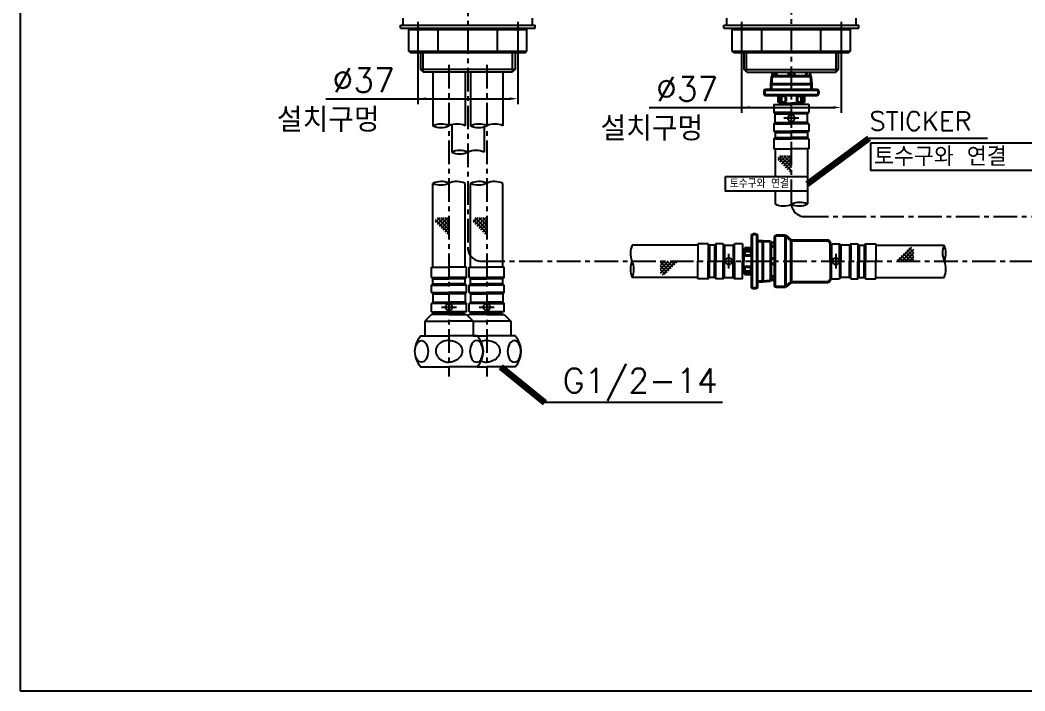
# Model space of a CAD drawing. Extents: x 50 to 890, y 50 to 1238.
# Drawn here: x 50 to 422.7, y 644 to 892.9 of the extents above; entities that cross this region are included whole.
import ezdxf
from ezdxf.enums import TextEntityAlignment as Align

# ---------------------------------------------------------------- set-up
doc = ezdxf.new("R2010")
doc.units = 0
doc.header["$LTSCALE"] = 7
doc.header["$MEASUREMENT"] = 0
doc.linetypes.add('CENTER', pattern=[2, 1.25, -0.25, 0.25, -0.25])
doc.layers.get('0').update_dxf_attribs({"color": 2, "linetype": 'CONTINUOUS'})
for name, color, linetype in [('CL', 1, 'CENTER'), ('D', 2, 'CONTINUOUS'), ('DWG', 7, 'CONTINUOUS')]:
    doc.layers.add(name, color=color, linetype=linetype)
doc.styles.add('GHS', font='ROMANS', dxfattribs={"bigfont": 'GHS'})
doc.dimstyles.new('STANDARD$7', dxfattribs={"dimtxt": 3.5, "dimasz": 3, "dimexe": 1, "dimexo": 0.0625, "dimgap": 1, "dimtad": 1, "dimdec": 4, "dimzin": 0, "dimdsep": 46, "dimtxsty": 'GHS', "dimcen": 1, "dimclrt": 2, "dimadec": 0, "dimazin": 0, "dimtfac": 1, "dimtdec": 4, "dimtofl": 0, "dimtmove": 0, "dimatfit": 3, "dimfxl": 0, "dimtolj": 1, "dimtzin": 0, "dimarcsym": 0})

# ---------------------------------------------------------------- blocks, each defined once
blk = doc.blocks.new('BORDER')
for p, q in [((0, 1), (0, 0)), ((0, 0), (1, 0))]:
    blk.add_line(p, q)

msp = doc.modelspace()

# ---------------------------------------------------------------- linework, layer by layer
at = {"color": 7, "linetype": 'Continuous'}
for p, q in [((191.07, 889.88), (191.07, 891.08)), ((191.07, 891.08), (241.07, 891.08)), ((192.07, 891.08), (192.07, 893.58)), ((240.07, 891.08), (240.07, 893.58)), ((241.07, 889.88), (241.07, 891.08)), ((311.07, 891.08), (361.07, 891.08)), ((311.07, 889.88), (311.07, 891.08)), ((312.07, 891.08), (312.07, 893.58)), ((360.07, 891.08), (360.07, 893.58)), ((361.07, 889.88), (361.07, 891.08)), ((191.07, 889.88), (241.07, 889.88)), ((194.71, 889.88), (194.13, 889.38)), ((194.13, 881.38), (194.13, 889.38)), ((194.13, 889.38), (238.01, 889.38)), ((205.39, 889.88), (205.1, 889.38)), ((205.1, 881.38), (205.1, 889.38)), ((226.75, 889.88), (227.04, 889.38)), ((227.04, 881.38), (227.04, 889.38)), ((237.44, 889.88), (238.01, 889.38)), ((238.01, 881.38), (238.01, 889.38)), ((311.07, 889.88), (361.07, 889.88)), ((314.71, 889.88), (314.13, 889.38)), ((314.13, 889.38), (358.01, 889.38)), ((314.13, 881.38), (314.13, 889.38)), ((325.39, 889.88), (325.1, 889.38)), ((325.1, 881.38), (325.1, 889.38)), ((346.75, 889.88), (347.04, 889.38)), ((347.04, 881.38), (347.04, 889.38)), ((357.44, 889.88), (358.01, 889.38)), ((358.01, 881.38), (358.01, 889.38)), ((194.71, 880.88), (194.13, 881.38)), ((194.13, 881.38), (238.01, 881.38)), ((194.71, 880.88), (237.44, 880.88)), ((198.57, 880.88), (198.57, 874.58)), ((205.39, 880.88), (205.1, 881.38)), ((226.75, 880.88), (227.04, 881.38)), ((233.57, 880.88), (233.57, 874.58)), ((237.44, 880.88), (238.01, 881.38)), ((314.13, 881.38), (358.01, 881.38)), ((314.71, 880.88), (314.13, 881.38)), ((314.71, 880.88), (357.44, 880.88)), ((318.57, 874.58), (318.57, 880.88)), ((325.39, 880.88), (325.1, 881.38)), ((346.75, 880.88), (347.04, 881.38)), ((353.57, 874.58), (353.57, 880.88)), ((357.44, 880.88), (358.01, 881.38)), ((198.57, 874.58), (199.57, 873.58)), ((233.57, 874.58), (198.57, 874.58)), ((232.57, 873.58), (199.57, 873.58)), ((233.57, 874.58), (232.57, 873.58)), ((318.57, 874.58), (353.57, 874.58)), ((319.57, 873.58), (318.57, 874.58)), ((319.57, 873.58), (352.57, 873.58)), ((352.57, 873.58), (353.57, 874.58))]:
    msp.add_line(p, q, dxfattribs=at)
at = {"color": 2}
for p, q in [((331.11, 840.97), (332.87, 842.72)), ((331.7, 842.72), (336.07, 838.35)), ((331.82, 840.26), (334.28, 842.72)), ((332.53, 839.55), (335.7, 842.72)), ((333.12, 842.72), (336.07, 839.76)), ((334.53, 842.72), (336.07, 841.18)), ((335.95, 842.72), (336.07, 842.59)), ((331, 842.01), (336.07, 836.93)), ((333.24, 838.85), (336.07, 841.68)), ((333.94, 838.14), (336.07, 840.27)), ((334.65, 837.43), (336.07, 838.85)), ((335.36, 836.72), (336.07, 837.44)), ((204, 818.93), (209.07, 813.85)), ((204.11, 817.88), (205.87, 819.63)), ((204.7, 819.63), (209.07, 815.26)), ((204.82, 817.18), (207.28, 819.63)), ((205.53, 816.47), (208.7, 819.63)), ((206.12, 819.63), (209.07, 816.68)), ((206.24, 815.76), (209.07, 818.6)), ((206.94, 815.05), (209.07, 817.18)), ((207.53, 819.63), (209.07, 818.09)), ((208.95, 819.63), (209.07, 819.51)), ((218, 818.93), (223.07, 813.85)), ((218.11, 817.88), (219.87, 819.63)), ((218.7, 819.63), (223.07, 815.26)), ((218.82, 817.18), (221.28, 819.63)), ((219.53, 816.47), (222.7, 819.63)), ((220.12, 819.63), (223.07, 816.68)), ((220.24, 815.76), (223.07, 818.6)), ((220.94, 815.05), (223.07, 817.18)), ((221.53, 819.63), (223.07, 818.09)), ((222.95, 819.63), (223.07, 819.51)), ((207.65, 814.35), (209.07, 815.77)), ((208.36, 813.64), (209.07, 814.36)), ((221.65, 814.35), (223.07, 815.77)), ((222.36, 813.64), (223.07, 814.36)), ((380.68, 808.51), (375.6, 803.43)), ((376.81, 805.56), (378.94, 803.43)), ((381.39, 807.8), (377.02, 803.43)), ((377.52, 806.27), (380.35, 803.43)), ((378.22, 806.98), (381.39, 803.81)), ((381.39, 806.39), (378.43, 803.43)), ((378.93, 807.68), (381.39, 805.22)), ((379.64, 808.39), (381.39, 806.64)), ((287.58, 799.06), (291.95, 803.43)), ((287.58, 801.89), (289.13, 803.43)), ((287.58, 803.3), (287.71, 803.43)), ((287.58, 800.48), (290.54, 803.43)), ((290.75, 799.89), (287.58, 803.05)), ((290.04, 799.18), (287.58, 801.64)), ((288.29, 798.35), (293.37, 803.43)), ((291.46, 800.59), (288.62, 803.43)), ((292.16, 801.3), (290.03, 803.43)), ((292.87, 802.01), (291.45, 803.43)), ((293.58, 802.72), (292.86, 803.43)), ((375.39, 804.15), (376.11, 803.43)), ((376.1, 804.86), (377.52, 803.43)), ((381.39, 804.97), (379.85, 803.43)), ((381.39, 803.56), (381.26, 803.43)), ((289.34, 798.47), (287.58, 800.23))]:
    msp.add_line(p, q, dxfattribs=at)
at = {"color": 2, "linetype": 'Continuous'}
for centre, radius, start, end in [((206.1, 846.98), 7.37, 66.1725, 114.2454), ((206.05, 860.43), 7.37, 246.1725, 294.2454), ((212.1, 846.87), 7.48, 66.5742, 113.8437), ((220.1, 846.98), 7.37, 66.1725, 114.2454), ((220.05, 860.43), 7.37, 246.1725, 294.2454), ((226.1, 846.87), 7.48, 66.5742, 113.8437), ((213.1, 837.16), 7.37, 66.1725, 114.2454), ((213.05, 850.62), 7.37, 246.1725, 294.2454), ((219.1, 837.06), 7.48, 66.5742, 113.8437), ((206.21, 825.64), 7.37, 67.1441, 115.2076), ((205.94, 839.1), 7.37, 247.1441, 295.2076), ((211.94, 825.64), 7.37, 64.7924, 112.8559), ((220.21, 825.64), 7.37, 67.1441, 115.2076), ((219.94, 839.1), 7.37, 247.1441, 295.2076), ((225.94, 825.64), 7.37, 64.7924, 112.8559), ((333.21, 831.35), 7.37, 244.7924, 292.8559), ((339.21, 817.89), 7.37, 67.1441, 115.2076), ((338.94, 831.35), 7.37, 247.1441, 295.2076), ((283.74, 806.29), 7.37, 154.7924, 202.8559), ((399.49, 806.57), 7.37, 157.1441, 205.2076), ((386.03, 806.29), 7.37, 337.1441, 25.2076), ((283.74, 800.57), 7.37, 157.1441, 205.2076), ((270.28, 800.29), 7.37, 337.1441, 25.2076), ((386.03, 800.57), 7.37, 334.7924, 22.8559)]:
    msp.add_arc(centre, radius, start, end, dxfattribs=at)
at = {"layer": 'CL'}
for p, q in [((336.07, 824.99), (336.07, 1074.25)), ((216.07, 1001.15), (216.07, 808.43)), ((209.07, 876.25), (209.07, 760.69)), ((223.07, 876.25), (223.07, 760.69)), ((338.82, 856.49), (333.32, 856.49)), ((341.07, 819.99), (444.07, 819.99)), ((312.84, 800.68), (312.84, 806.18)), ((352.57, 806.18), (352.57, 800.68)), ((221.07, 803.43), (451.07, 803.43)), ((206.32, 786.37), (211.82, 786.37)), ((220.32, 786.37), (225.82, 786.37))]:
    msp.add_line(p, q, dxfattribs=at)
for centre in [(341.07, 824.99), (221.07, 808.43)]:
    msp.add_arc(centre, 5, 180, 270, dxfattribs=at)
at = {"layer": 'D'}
for p, q in [((197.57, 892.25), (197.57, 861.74)), ((234.57, 892.25), (234.57, 861.74)), ((317.57, 892.25), (317.57, 858.49)), ((354.57, 892.25), (354.57, 858.49)), ((199.47, 873.68), (199.47, 880.88)), ((232.67, 873.68), (232.67, 880.88)), ((319.47, 873.68), (319.47, 880.88)), ((352.67, 873.68), (352.67, 880.88)), ((163.38, 863.74), (231.57, 863.74)), ((283.38, 860.49), (351.57, 860.49)), ((364.92, 849.07), (408.76, 849.07)), ((310.57, 750.96), (244.59, 750.96))]:
    msp.add_line(p, q, dxfattribs=at)
msp.add_lwpolyline([(365.55, 847.42), (431.73, 847.42), (431.73, 837.07), (365.55, 837.07)], close=True, dxfattribs=at)
for points in [[(200.57, 864.24), (200.57, 863.24), (197.57, 863.74)], [(231.57, 864.24), (231.57, 863.24), (234.57, 863.74)], [(320.57, 860.99), (320.57, 859.99), (317.57, 860.49)], [(351.57, 860.99), (351.57, 859.99), (354.57, 860.49)]]:
    msp.add_solid(points, dxfattribs=at)
at = {"layer": 'DWG'}
for p, q in [((203.07, 873.58), (203.07, 853.69)), ((215.07, 873.58), (215.07, 853.69)), ((217.07, 873.58), (217.07, 853.69)), ((229.07, 873.58), (229.07, 853.69)), ((229.07, 873.58), (229.07, 853.69)), ((331.57, 864.83), (331.57, 865.08)), ((340.57, 864.83), (340.57, 865.08)), ((329.57, 861.58), (329.57, 858.58)), ((329.57, 861.58), (336.07, 861.58)), ((331.87, 862.08), (336.07, 862.08)), ((332.07, 862.08), (332.07, 861.58)), ((340.27, 862.08), (336.07, 862.08)), ((342.57, 861.58), (336.07, 861.58)), ((340.07, 862.08), (340.07, 861.58)), ((342.57, 861.58), (342.57, 858.58)), ((330.07, 858.08), (329.57, 858.58)), ((336.07, 858.58), (329.57, 858.58)), ((330.07, 854.9), (330.07, 858.08)), ((330.07, 858.08), (336.07, 858.08)), ((336.07, 858.58), (342.57, 858.58)), ((342.07, 858.08), (336.07, 858.08)), ((342.07, 858.08), (342.57, 858.58)), ((342.07, 854.9), (342.07, 858.08)), ((210.07, 854.07), (210.07, 843.88)), ((329.57, 854.4), (330.07, 854.9)), ((329.57, 854.4), (336.07, 854.4)), ((329.57, 854.4), (329.57, 851.75)), ((330.07, 854.9), (336.07, 854.9)), ((342.07, 854.9), (336.07, 854.9)), ((342.57, 854.4), (336.07, 854.4)), ((342.57, 854.4), (342.07, 854.9)), ((342.57, 854.4), (342.57, 851.75)), ((222.07, 853.35), (222.07, 843.88)), ((222.07, 853.35), (222.07, 843.88)), ((329.57, 851.75), (336.07, 851.75)), ((329.57, 851.75), (330.07, 851.25)), ((330.07, 851.25), (336.07, 851.25)), ((330.07, 851.25), (330.07, 849.4)), ((342.57, 851.75), (336.07, 851.75)), ((342.07, 851.25), (336.07, 851.25)), ((342.57, 851.75), (342.07, 851.25)), ((342.07, 851.25), (342.07, 849.4)), ((329.57, 848.9), (330.07, 849.4)), ((329.57, 848.9), (336.07, 848.9)), ((329.57, 848.9), (329.57, 845.08)), ((330.07, 849.4), (336.07, 849.4)), ((342.07, 849.4), (336.07, 849.4)), ((342.57, 848.9), (336.07, 848.9)), ((342.57, 848.9), (342.07, 849.4)), ((342.57, 848.9), (342.57, 845.08)), ((329.57, 845.08), (336.07, 845.08)), ((330.07, 845.08), (330.07, 834.88)), ((342.57, 845.08), (336.07, 845.08)), ((342.07, 845.08), (342.07, 834.88)), ((203.07, 801.22), (203.07, 832.31)), ((215.07, 801.22), (215.07, 832.31)), ((217.07, 801.22), (217.07, 832.31)), ((229.07, 801.22), (229.07, 832.31)), ((330.07, 829.38), (330.07, 824.68)), ((342.07, 829.38), (342.07, 824.68)), ((301.43, 809.43), (277.07, 809.43)), ((305.25, 809.93), (301.43, 809.93)), ((301.43, 809.93), (301.43, 803.43)), ((305.25, 809.93), (305.75, 809.43)), ((305.25, 809.93), (305.25, 803.43)), ((307.6, 809.43), (305.75, 809.43)), ((305.75, 809.43), (305.75, 803.43)), ((308.1, 809.93), (307.6, 809.43)), ((307.6, 809.43), (307.6, 803.43)), ((310.75, 809.93), (308.1, 809.93)), ((308.1, 809.93), (308.1, 803.43)), ((310.75, 809.93), (311.25, 809.43)), ((310.75, 809.93), (310.75, 803.43)), ((311.25, 809.43), (311.25, 803.43)), ((311.25, 809.43), (314.43, 809.43)), ((314.43, 809.43), (314.93, 809.93)), ((314.43, 809.43), (314.43, 803.43)), ((314.93, 803.43), (314.93, 809.93)), ((317.93, 809.93), (314.93, 809.93)), ((317.93, 809.93), (317.93, 803.43)), ((350.43, 803.43), (350.43, 810.18)), ((350.93, 809.93), (353.93, 809.93)), ((350.93, 809.93), (350.93, 803.43)), ((354.43, 809.43), (353.93, 809.93)), ((353.93, 803.43), (353.93, 809.93)), ((357.6, 809.43), (354.43, 809.43)), ((354.43, 809.43), (354.43, 803.43)), ((358.1, 809.93), (357.6, 809.43)), ((357.6, 809.43), (357.6, 803.43)), ((358.1, 809.93), (360.75, 809.93)), ((358.1, 809.93), (358.1, 803.43)), ((360.75, 809.93), (361.25, 809.43)), ((360.75, 809.93), (360.75, 803.43)), ((361.25, 809.43), (363.1, 809.43)), ((361.25, 809.43), (361.25, 803.43)), ((363.6, 809.93), (363.1, 809.43)), ((363.1, 809.43), (363.1, 803.43)), ((363.6, 809.93), (367.43, 809.93)), ((363.6, 809.93), (363.6, 803.43)), ((367.43, 809.93), (367.43, 803.43)), ((367.43, 809.43), (392.7, 809.43)), ((318.43, 807.43), (317.93, 807.43)), ((318.43, 807.63), (318.43, 803.43)), ((321.18, 807.93), (321.43, 807.93)), ((350.43, 807.68), (350.93, 807.68)), ((301.43, 796.93), (301.43, 803.43)), ((305.25, 796.93), (305.25, 803.43)), ((305.75, 797.43), (305.75, 803.43)), ((307.6, 797.43), (307.6, 803.43)), ((308.1, 796.93), (308.1, 803.43)), ((310.75, 796.93), (310.75, 803.43)), ((311.25, 797.43), (311.25, 803.43)), ((314.43, 797.43), (314.43, 803.43)), ((314.93, 803.43), (314.93, 796.93)), ((317.93, 796.93), (317.93, 803.43)), ((318.43, 799.23), (318.43, 803.43)), ((350.43, 803.43), (350.43, 796.68)), ((350.93, 796.93), (350.93, 803.43)), ((353.93, 803.43), (353.93, 796.93)), ((354.43, 797.43), (354.43, 803.43)), ((357.6, 797.43), (357.6, 803.43)), ((358.1, 796.93), (358.1, 803.43)), ((360.75, 796.93), (360.75, 803.43)), ((361.25, 797.43), (361.25, 803.43)), ((363.1, 797.43), (363.1, 803.43)), ((363.6, 796.93), (363.6, 803.43)), ((367.43, 796.93), (367.43, 803.43)), ((202.57, 801.22), (209.07, 801.22)), ((202.57, 797.39), (202.57, 801.22)), ((215.57, 801.22), (209.07, 801.22)), ((215.57, 797.39), (215.57, 801.22)), ((216.57, 801.22), (223.07, 801.22)), ((216.57, 797.39), (216.57, 801.22)), ((229.57, 801.22), (223.07, 801.22)), ((229.57, 797.39), (229.57, 801.22)), ((318.43, 799.43), (317.93, 799.43)), ((321.18, 798.93), (321.43, 798.93)), ((350.43, 799.18), (350.93, 799.18)), ((202.57, 797.39), (209.07, 797.39)), ((202.57, 797.39), (203.07, 796.89)), ((202.57, 794.55), (203.07, 795.05)), ((202.57, 794.55), (209.07, 794.55)), ((202.57, 791.89), (202.57, 794.55)), ((203.07, 796.89), (209.07, 796.89)), ((203.07, 795.05), (203.07, 796.89)), ((203.07, 795.05), (209.07, 795.05)), ((215.57, 797.39), (209.07, 797.39)), ((215.07, 796.89), (209.07, 796.89)), ((215.07, 795.05), (209.07, 795.05)), ((215.57, 794.55), (209.07, 794.55)), ((215.57, 797.39), (215.07, 796.89)), ((215.07, 795.05), (215.07, 796.89)), ((215.57, 794.55), (215.07, 795.05)), ((215.57, 791.89), (215.57, 794.55)), ((216.57, 797.39), (223.07, 797.39)), ((216.57, 797.39), (217.07, 796.89)), ((216.57, 794.55), (217.07, 795.05)), ((216.57, 794.55), (223.07, 794.55)), ((216.57, 791.89), (216.57, 794.55)), ((217.07, 796.89), (223.07, 796.89)), ((217.07, 795.05), (217.07, 796.89)), ((217.07, 795.05), (223.07, 795.05)), ((229.57, 797.39), (223.07, 797.39)), ((229.07, 796.89), (223.07, 796.89)), ((229.07, 795.05), (223.07, 795.05)), ((229.57, 794.55), (223.07, 794.55)), ((229.57, 797.39), (229.07, 796.89)), ((229.07, 795.05), (229.07, 796.89)), ((229.57, 794.55), (229.07, 795.05)), ((229.57, 791.89), (229.57, 794.55)), ((301.43, 797.43), (277.07, 797.43)), ((305.25, 796.93), (301.43, 796.93)), ((305.25, 796.93), (305.75, 797.43)), ((307.6, 797.43), (305.75, 797.43)), ((308.1, 796.93), (307.6, 797.43)), ((310.75, 796.93), (308.1, 796.93)), ((310.75, 796.93), (311.25, 797.43)), ((311.25, 797.43), (314.43, 797.43)), ((314.43, 797.43), (314.93, 796.93)), ((317.93, 796.93), (314.93, 796.93)), ((350.93, 796.93), (353.93, 796.93)), ((354.43, 797.43), (353.93, 796.93)), ((357.6, 797.43), (354.43, 797.43)), ((358.1, 796.93), (357.6, 797.43)), ((358.1, 796.93), (360.75, 796.93)), ((360.75, 796.93), (361.25, 797.43)), ((361.25, 797.43), (363.1, 797.43)), ((363.6, 796.93), (363.1, 797.43)), ((363.6, 796.93), (367.43, 796.93)), ((367.43, 797.43), (392.7, 797.43)), ((202.57, 791.89), (209.07, 791.89)), ((202.57, 791.89), (203.07, 791.39)), ((203.07, 791.39), (209.07, 791.39)), ((203.07, 791.39), (203.07, 788.22)), ((215.57, 791.89), (209.07, 791.89)), ((215.07, 791.39), (209.07, 791.39)), ((215.57, 791.89), (215.07, 791.39)), ((215.07, 791.39), (215.07, 788.22)), ((216.57, 791.89), (223.07, 791.89)), ((216.57, 791.89), (217.07, 791.39)), ((217.07, 791.39), (223.07, 791.39)), ((217.07, 791.39), (217.07, 788.22)), ((229.57, 791.89), (223.07, 791.89)), ((229.07, 791.39), (223.07, 791.39)), ((229.57, 791.89), (229.07, 791.39)), ((229.07, 791.39), (229.07, 788.22)), ((203.07, 788.22), (202.57, 787.72)), ((209.07, 787.72), (202.57, 787.72)), ((202.57, 784.72), (202.57, 787.72)), ((203.07, 788.22), (209.07, 788.22)), ((215.07, 788.22), (209.07, 788.22)), ((209.07, 787.72), (215.57, 787.72)), ((215.07, 788.22), (215.57, 787.72)), ((215.57, 784.72), (215.57, 787.72)), ((217.07, 788.22), (216.57, 787.72)), ((223.07, 787.72), (216.57, 787.72)), ((216.57, 784.72), (216.57, 787.72)), ((217.07, 788.22), (223.07, 788.22)), ((229.07, 788.22), (223.07, 788.22)), ((223.07, 787.72), (229.57, 787.72)), ((229.07, 788.22), (229.57, 787.72)), ((229.57, 784.72), (229.57, 787.72)), ((202.57, 783.72), (200.07, 781.22)), ((202.57, 784.72), (209.07, 784.72)), ((209.07, 783.72), (202.57, 783.72)), ((209.07, 783.72), (202.57, 783.72)), ((204.82, 784.22), (203.37, 784.22)), ((203.37, 783.72), (203.37, 784.22)), ((209.07, 784.22), (203.37, 784.22)), ((204.82, 784.22), (204.82, 784.72)), ((215.57, 784.72), (209.07, 784.72)), ((209.07, 784.22), (214.77, 784.22)), ((209.07, 783.72), (215.57, 783.72)), ((209.07, 783.72), (215.57, 783.72)), ((213.32, 784.22), (213.32, 784.72)), ((213.32, 784.22), (214.77, 784.22)), ((214.77, 783.72), (214.77, 784.22)), ((215.57, 783.72), (218.07, 781.22)), ((216.57, 783.72), (216.07, 783.22)), ((216.57, 784.72), (223.07, 784.72)), ((223.07, 783.72), (216.57, 783.72)), ((223.07, 783.72), (216.57, 783.72)), ((218.82, 784.22), (217.37, 784.22)), ((217.37, 783.72), (217.37, 784.22)), ((223.07, 784.22), (217.37, 784.22)), ((218.82, 784.22), (218.82, 784.72)), ((229.57, 784.72), (223.07, 784.72)), ((223.07, 784.22), (228.77, 784.22)), ((223.07, 783.72), (229.57, 783.72)), ((223.07, 783.72), (229.57, 783.72)), ((227.32, 784.22), (227.32, 784.72)), ((227.32, 784.22), (228.77, 784.22)), ((228.77, 783.72), (228.77, 784.22)), ((229.57, 783.72), (232.07, 781.22)), ((200.07, 781.22), (200.07, 775.72)), ((200.07, 781.22), (209.07, 781.22)), ((218.07, 781.22), (209.07, 781.22)), ((218.07, 781.22), (218.07, 775.72)), ((218.07, 781.22), (223.07, 781.22)), ((232.07, 781.22), (223.07, 781.22)), ((232.07, 781.22), (232.07, 775.72)), ((198.57, 775.72), (209.07, 775.72)), ((219.57, 775.72), (209.07, 775.72)), ((218.07, 775.72), (223.07, 775.72)), ((233.57, 775.72), (223.07, 775.72)), ((198.57, 764.22), (209.07, 764.22)), ((219.57, 764.22), (209.07, 764.22)), ((219.57, 764.22), (223.07, 764.22)), ((233.57, 764.22), (223.07, 764.22))]:
    msp.add_line(p, q, dxfattribs=at)
at = {"layer": 'DWG', "lineweight": 40}
for p, q in [((329.57, 872.08), (329.03, 873.15)), ((330.32, 873.58), (330.7, 872.08)), ((335.07, 872.58), (335.07, 873.58)), ((337.07, 872.58), (337.07, 873.58)), ((341.82, 873.58), (341.45, 872.08)), ((342.57, 872.08), (343.11, 873.15)), ((328.57, 869.08), (328.81, 871.89)), ((328.57, 869.08), (336.07, 869.08)), ((328.57, 867.08), (328.57, 869.08)), ((329.01, 872.08), (336.07, 872.08)), ((343.14, 872.08), (336.07, 872.08)), ((343.57, 869.08), (336.07, 869.08)), ((343.57, 869.08), (343.34, 871.89)), ((343.57, 867.08), (343.57, 869.08)), ((326.07, 865.58), (326.07, 866.58)), ((326.57, 867.08), (336.07, 867.08)), ((326.57, 865.08), (336.07, 865.08)), ((331.27, 862.33), (331.27, 864.83)), ((331.27, 864.83), (333.47, 864.83)), ((332.29, 864.68), (332.29, 862.48)), ((345.57, 867.08), (336.07, 867.08)), ((345.57, 865.08), (336.07, 865.08)), ((340.87, 864.83), (338.68, 864.83)), ((339.86, 864.68), (339.86, 862.48)), ((340.87, 862.33), (340.87, 864.83)), ((346.07, 865.58), (346.07, 866.58)), ((331.27, 862.33), (333.47, 862.33)), ((333.97, 864.33), (333.97, 862.83)), ((338.18, 864.33), (338.18, 862.83)), ((340.87, 862.33), (338.68, 862.33)), ((321.43, 812.93), (321.43, 803.43)), ((321.93, 813.43), (322.93, 813.43)), ((323.43, 812.93), (323.43, 803.43)), ((333.93, 812.93), (330.43, 812.93)), ((333.93, 812.93), (333.93, 803.43)), ((333.93, 812.93), (335.93, 811.18)), ((323.43, 810.93), (325.43, 810.93)), ((325.43, 810.93), (325.43, 803.43)), ((325.43, 810.93), (328.24, 810.7)), ((328.43, 810.5), (328.43, 803.43)), ((328.43, 809.93), (329.5, 810.47)), ((329.93, 809.18), (328.43, 808.81)), ((329.93, 803.43), (329.93, 812.43)), ((333.93, 810.62), (333.93, 804.43)), ((335.93, 811.18), (335.93, 803.43)), ((349.43, 811.18), (335.93, 811.18)), ((318.68, 808.23), (321.18, 808.23)), ((318.68, 808.23), (318.68, 806.04)), ((321.03, 807.22), (318.83, 807.22)), ((320.68, 805.54), (319.18, 805.54)), ((321.18, 808.23), (321.18, 806.04)), ((320.68, 801.33), (319.18, 801.33)), ((321.43, 793.93), (321.43, 803.43)), ((323.43, 793.93), (323.43, 803.43)), ((325.43, 795.93), (325.43, 803.43)), ((328.43, 796.37), (328.43, 803.43)), ((328.93, 804.43), (329.93, 804.43)), ((328.93, 802.43), (329.93, 802.43)), ((329.93, 803.43), (329.93, 794.43)), ((333.93, 793.93), (333.93, 803.43)), ((333.93, 796.24), (333.93, 802.43)), ((335.93, 795.68), (335.93, 803.43)), ((318.68, 798.63), (318.68, 800.83)), ((318.68, 798.63), (321.18, 798.63)), ((321.03, 799.65), (318.83, 799.65)), ((321.18, 798.63), (321.18, 800.83)), ((329.93, 797.68), (328.43, 798.06)), ((323.43, 795.93), (325.43, 795.93)), ((325.43, 795.93), (328.24, 796.17)), ((328.43, 796.93), (329.5, 796.39)), ((333.93, 793.93), (330.43, 793.93)), ((333.93, 793.93), (335.93, 795.68)), ((349.43, 795.68), (335.93, 795.68)), ((321.93, 793.43), (322.93, 793.43))]:
    msp.add_line(p, q, dxfattribs=at)
at = {"layer": 'DWG', "color": 4}
msp.add_line((218.88, 775.72), (217.38, 775.72), dxfattribs=at)
at = {"layer": 'DWG'}
msp.add_lwpolyline([(311.63, 834.88), (342.07, 834.88), (342.07, 829.38), (311.63, 829.38)], close=True, dxfattribs=at)
for centre in [(336.07, 856.49), (312.84, 803.43), (352.57, 803.43), (209.07, 786.37), (223.07, 786.37)]:
    msp.add_circle(centre, 1.25, dxfattribs=at)
at = {"layer": 'DWG', "lineweight": 40}
for centre, radius, start, end in [((330.82, 874.05), 2, 193.6546, 206.5651), ((336.07, 872.58), 1, 180, 210), ((336.07, 872.58), 1, 330, 0), ((341.32, 874.05), 2, 333.4349, 346.3454), ((329.01, 871.88), 0.2, 90, 175.2364), ((343.14, 871.88), 0.2, 4.7636, 90), ((326.57, 866.58), 0.5, 90, 180), ((326.57, 865.58), 0.5, 180, 270), ((332.44, 864.68), 0.15, 90, 180), ((333.47, 864.33), 0.5, 0, 90), ((338.68, 864.33), 0.5, 90, 180), ((339.71, 864.68), 0.15, 0, 90), ((345.57, 866.58), 0.5, 0, 90), ((345.57, 865.58), 0.5, 270, 0), ((332.44, 862.48), 0.15, 180, 270), ((333.47, 862.83), 0.5, 270, 0), ((338.68, 862.83), 0.5, 180, 270), ((339.71, 862.48), 0.15, 270, 0), ((321.93, 812.93), 0.5, 90, 180), ((322.93, 812.93), 0.5, 0, 90), ((330.43, 812.43), 0.5, 90, 180), ((328.23, 810.5), 0.2, 0, 85.2364), ((330.4, 808.68), 2, 103.6546, 116.5651), ((349.43, 810.18), 1, 0, 90), ((318.83, 807.07), 0.15, 90, 180), ((319.18, 806.04), 0.5, 180, 270), ((320.68, 806.04), 0.5, 270, 0), ((321.03, 807.07), 0.15, 0, 90), ((319.18, 800.83), 0.5, 90, 180), ((320.68, 800.83), 0.5, 0, 90), ((328.93, 803.43), 1, 90, 120), ((328.93, 803.43), 1, 240, 270), ((318.83, 799.8), 0.15, 180, 270), ((321.03, 799.8), 0.15, 270, 0), ((321.93, 793.93), 0.5, 180, 270), ((322.93, 793.93), 0.5, 270, 0), ((328.23, 796.37), 0.2, 274.7636, 0), ((330.4, 798.18), 2, 243.4349, 256.3454), ((330.43, 794.43), 0.5, 180, 270), ((349.43, 796.68), 1, 270, 0)]:
    msp.add_arc(centre, radius, start, end, dxfattribs=at)
at = {"layer": 'DWG'}
for centre, radius, start, end in [((331.87, 862.38), 0.3, 189.5941, 270), ((340.27, 862.38), 0.3, 270, 350.4059), ((318.73, 807.63), 0.3, 99.5941, 180), ((318.73, 799.23), 0.3, 180, 260.4059), ((204.8, 769.97), 8.47, 137.2588, 222.7412), ((213.35, 769.97), 8.47, 317.2588, 42.7412), ((227.35, 769.97), 8.47, 317.2588, 42.7412)]:
    msp.add_arc(centre, radius, start, end, dxfattribs=at)
msp.add_ellipse((198.87, 769.97), major_axis=(0, 4), ratio=0.612372, dxfattribs=at)
for centre, start_param, end_param in [((209.07, 769.97), -1.483985, 1.657608), ((223.07, 769.97), -1.483985, -1.042205), ((223.07, 769.97), 1.229314, 1.657608)]:
    msp.add_ellipse(centre, major_axis=(-4.89, 0.52), ratio=0.812554, start_param=start_param, end_param=end_param, dxfattribs=at)
at = {"layer": 'DWG', "extrusion": (0, 0, -1)}
for centre in [(209.07, 769.97), (223.07, 769.97)]:
    msp.add_ellipse(centre, major_axis=(4.89, 0.52), ratio=0.812554, start_param=-1.483985, end_param=1.657608, dxfattribs=at)
for centre in [(219.28, 769.97), (233.28, 769.97)]:
    msp.add_ellipse(centre, major_axis=(0, 4), ratio=0.612372, dxfattribs=at)

# ---------------------------------------------------------------- block references
at = {"xscale": 840, "yscale": 594, "zscale": 840}
msp.add_blockref('BORDER', (50, 644), dxfattribs=at)

# ---------------------------------------------------------------- texts
at = {"layer": 'D', "style": 'GHS'}
msp.add_text('토수구와 연결', height=3, dxfattribs=at).set_placement((313.24, 830.63))
at = {"layer": 'DWG', "style": 'GHS'}
for s, height, p in [('%%C37', 9, (165.86, 866.13)), ('%%C37', 9, (285.86, 862.89)), ('설치구멍', 9, (145.27, 851.42)), ('설치구멍', 9, (265.27, 848.17)), ('STICKER', 7, (365.05, 851.93)), ('토수구와 연결', 7, (366.7, 838.79))]:
    msp.add_text(s, height=height, dxfattribs=at).set_placement(p)
msp.add_text('G1/2-14', height=9, dxfattribs=at).set_placement((308.75, 754.66), align=Align.RIGHT)

# ---------------------------------------------------------------- leaders
at = {"layer": 'D'}
for points in [[(342.07, 832.13), (364.92, 849.07)], [(228.32, 764.22), (244.59, 750.96)]]:
    msp.add_leader(points, dimstyle='STANDARD$7', override={"dimexe": 2, "dimexo": 1, "dimtad": 0, "dimcen": 0, "dimclrd": 256, "dimclre": 256, "dimclrt": 256, "dimadec": 4, "dimtfac": 0.5, "dimtix": 1, "dimtofl": 1, "dimtmove": 2, "dimlwd": 65535, "dimlwe": 65535}, dxfattribs=at)

doc.saveas('drawing.dxf')
